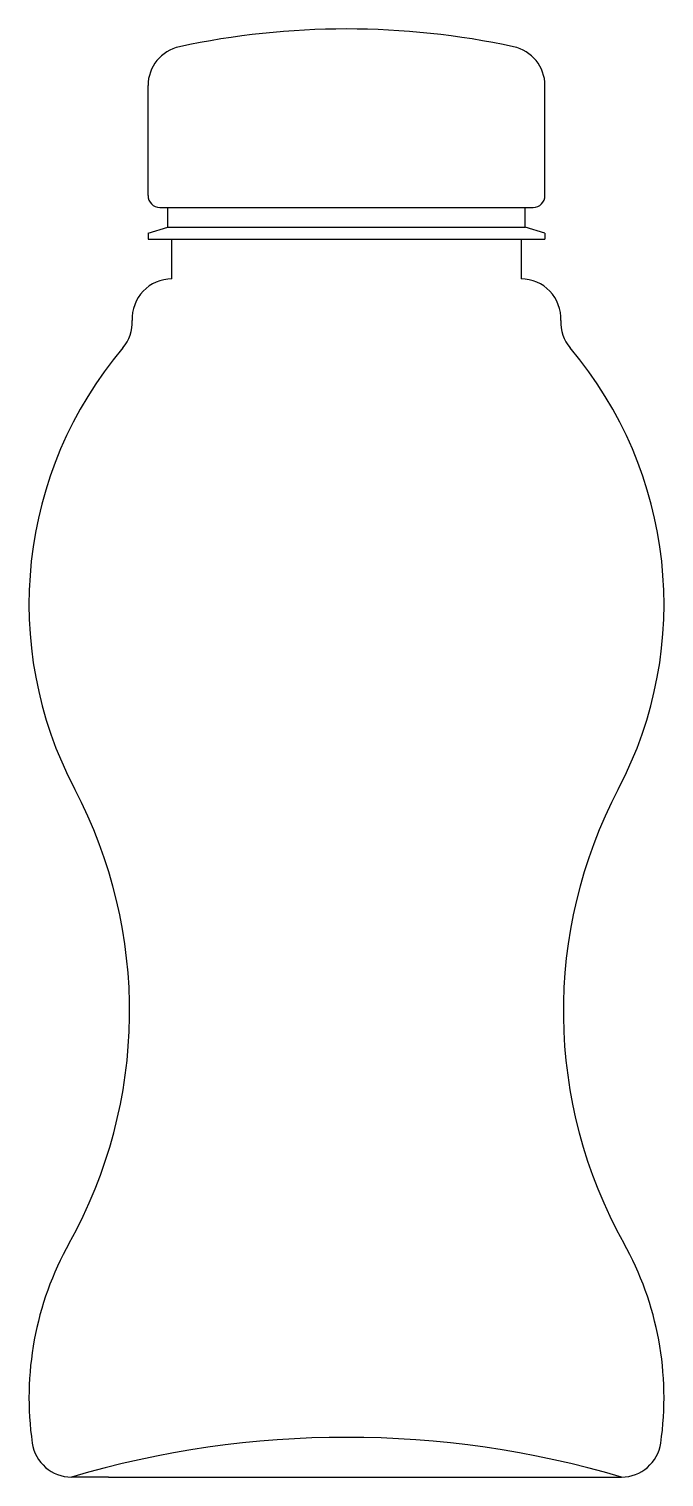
# Model space of a CAD drawing. Header units: inches. Extents: x 62.7 to 78.7, y 15.4 to 51.9.
import ezdxf

# ---------------------------------------------------------------- set-up
doc = ezdxf.new("R2010")
doc.units = ezdxf.units.IN
doc.header["$MEASUREMENT"] = 0

msp = doc.modelspace()

# ---------------------------------------------------------------- linework, layer by layer
for p, q in [((65.7, 47.692), (65.7, 50.466)), ((75.7, 47.692), (75.7, 50.466)), ((66, 47.392), (75.4, 47.392)), ((66.2, 46.892), (66.2, 47.392)), ((75.2, 46.892), (75.2, 47.392)), ((65.7, 46.742), (66.2, 46.892)), ((65.7, 46.742), (65.7, 46.592)), ((66.2, 46.892), (75.2, 46.892)), ((75.7, 46.742), (75.2, 46.892)), ((75.7, 46.742), (75.7, 46.592)), ((65.7, 46.592), (75.7, 46.592)), ((66.3, 45.592), (66.3, 46.592)), ((75.1, 46.592), (75.1, 45.592)), ((64.7, 15.392), (63.772, 15.392)), ((64.7, 15.392), (76.7, 15.392)), ((76.7, 15.392), (77.628, 15.392))]:
    msp.add_line(p, q)
for centre, radius, start, end in [((70.7, 31.892), 20, 77.8468, 102.1532), ((66.7, 50.466), 1, 102.1532, 180), ((74.7, 50.466), 1, 0, 77.8468), ((66, 47.692), 0.3, 180, 270), ((75.4, 47.692), 0.3, 270, 0), ((66.3, 44.592), 1, 90, 182.7285), ((75.1, 44.592), 1, 357.2715, 90), ((64.302, 44.497), 1, 319.7675, 2.7285), ((77.098, 44.497), 1, 177.2715, 220.2325), ((72.7, 37.392), 10, 139.7675, 207.7795), ((68.7, 37.392), 10, 332.2205, 40.2325), ((53.235, 27.138), 12, 330.8353, 27.7795), ((88.164, 27.138), 12, 152.2205, 209.1647), ((70.7, 17.392), 8, 150.8353, 188.2132), ((70.7, 17.392), 8, 351.7868, 29.1647), ((63.772, 16.392), 1, 188.2132, 270), ((70.7, -8.108), 24.5, 73.5736, 106.4264), ((77.628, 16.392), 1, 270, 351.7868)]:
    msp.add_arc(centre, radius, start, end)

doc.saveas('drawing.dxf')
